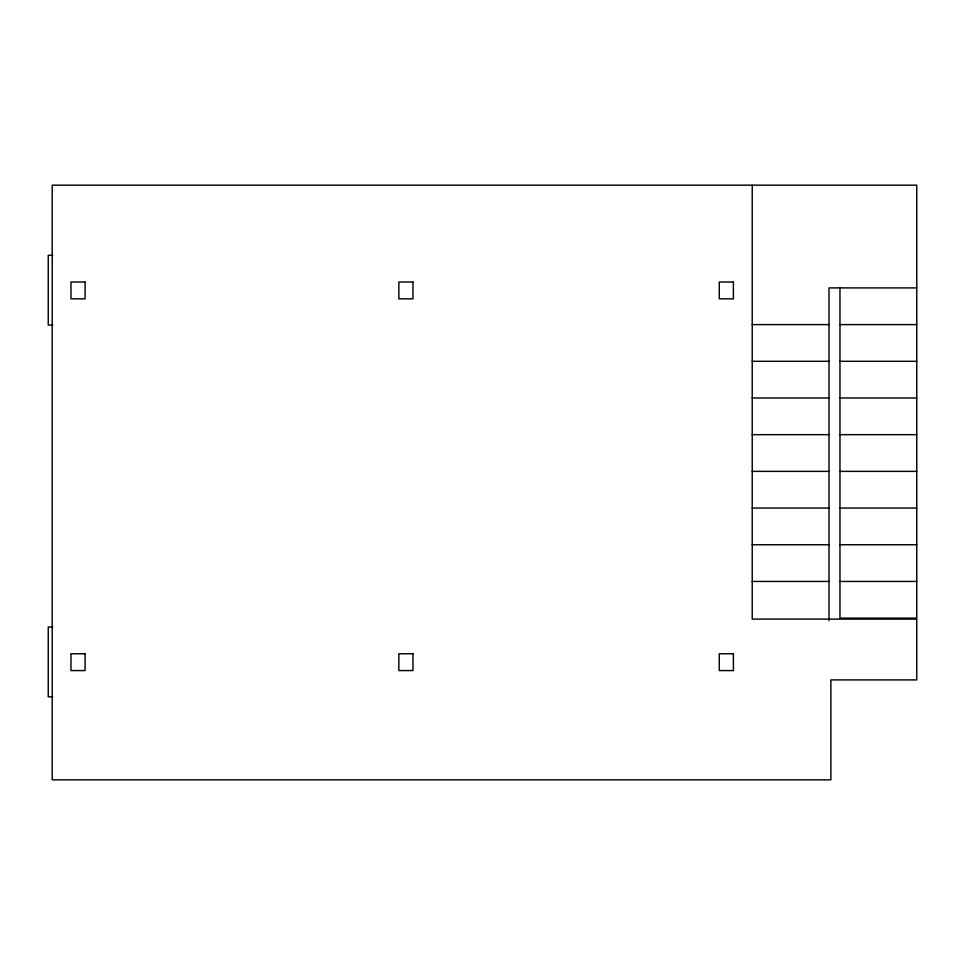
<?xml version="1.0" encoding="UTF-8"?>
<svg xmlns="http://www.w3.org/2000/svg" width="965" height="965" viewBox="0 0 965 965"><rect width="100%" height="100%" fill="white"/><g stroke="black" fill="none" stroke-linecap="round" stroke-linejoin="round"><path stroke-width="1.45" d="M52.761 255.315L48.25 255.315L48.25 325.072L52.761 325.072M916.75 287.908L829.007 287.908L829.007 620.688M752.23 324.602L829.007 324.602M839.972 324.602L916.75 324.602M752.23 361.296L829.007 361.296M839.972 361.296L916.75 361.296M752.23 397.978L829.007 397.978M839.972 397.978L916.75 397.978M752.23 434.672L829.007 434.672M839.972 434.672L916.75 434.672M752.23 471.366L829.007 471.366M839.972 471.366L916.75 471.366M752.23 508.06L829.007 508.06M839.972 508.06L916.75 508.06M752.23 544.743L829.007 544.743M839.972 544.743L916.75 544.743M752.23 581.437L829.007 581.437M839.972 581.437L916.75 581.437M52.761 627.057L48.25 627.057L48.25 696.814L52.761 696.814M839.972 287.823L839.972 618.131L916.75 618.131L916.75 185.171L52.207 185.171L52.207 779.829L830.889 779.829L830.889 679.903L916.75 679.903L916.75 619.096L752.23 619.096L752.23 185.171M85.101 282.021L70.976 282.021L70.976 298.836L85.101 298.836L85.101 282.021M412.972 282.021L398.847 282.021L398.847 298.836L412.972 298.836L412.972 282.021M733.4 282.021L719.275 282.021L719.275 298.836L733.4 298.836L733.4 282.021M85.101 653.763L70.976 653.763L70.976 670.578L85.101 670.578L85.101 653.763M412.972 653.763L398.847 653.763L398.847 670.578L412.972 670.578L412.972 653.763M733.4 653.763L719.275 653.763L719.275 670.578L733.4 670.578L733.4 653.763"/></g></svg>
